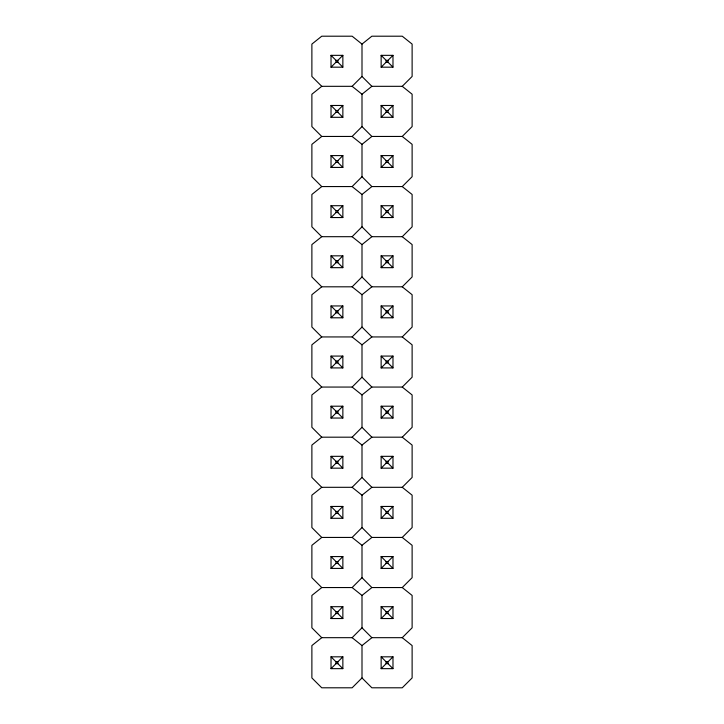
<?xml version="1.0" encoding="UTF-8"?>
<svg xmlns="http://www.w3.org/2000/svg" width="724" height="724" viewBox="0 0 724 724"><rect width="100%" height="100%" fill="white"/><g stroke="black" fill="none" stroke-linecap="round" stroke-linejoin="round"><path stroke-width="1.09" d="M331.022 67.178L336.026 62.174L337.846 62.174L342.859 67.178L331.022 67.178L331.022 55.341L342.859 55.341L342.859 67.178M331.022 55.341L336.026 60.354L337.846 60.354L342.859 55.341M321.746 136.447L311.881 126.582L311.881 94.22L321.746 86.319L352.136 86.319L362 76.454L362 44.092L371.864 36.2L402.254 36.2L412.119 44.092L412.119 76.454L402.254 86.319L371.864 86.319L362 94.22L362 126.582L352.136 136.447L321.746 136.447L311.881 144.338L311.881 176.701L321.746 186.566L352.136 186.566L362 194.466L362 226.829L352.136 236.694L321.746 236.694L311.881 244.585L311.881 276.948L321.746 286.813L352.136 286.813L362 294.713L362 327.076L352.136 336.941L321.746 336.941L311.881 344.832L311.881 377.195L321.746 387.059L352.136 387.059L362 394.951L362 427.314L352.136 437.187L321.746 437.187L311.881 445.079L311.881 477.442L321.746 487.306L352.136 487.306L362 495.198L362 527.561L352.136 537.434L321.746 537.434L311.881 545.326L311.881 577.689L321.746 587.553L352.136 587.553L362 595.445L362 627.808L352.136 637.681L321.746 637.681L311.881 645.573L311.881 677.936L321.746 687.8L352.136 687.8L362 677.936L362 645.573L371.864 637.681L402.254 637.681L412.119 645.573L412.119 677.936L402.254 687.8L371.864 687.8L362 677.936M331.022 117.306L336.026 112.292L337.846 112.292L342.859 117.306L342.859 105.469L331.022 105.469L331.022 117.306L342.859 117.306M331.022 105.469L336.026 110.473L337.846 110.473L342.859 105.469M381.141 67.178L386.154 62.174L387.974 62.174L392.978 67.178L381.141 67.178L381.141 55.341L392.978 55.341L392.978 67.178M381.141 55.341L386.154 60.354L387.974 60.354L392.978 55.341M331.022 167.425L336.026 162.411L337.846 162.411L342.859 167.425L331.022 167.425L331.022 155.588L342.859 155.588L342.859 167.425M331.022 155.588L336.026 160.601L337.846 160.601L342.859 155.588M381.141 117.306L386.154 112.292L387.974 112.292L392.978 117.306L392.978 105.469L381.141 105.469L381.141 117.306L392.978 117.306M381.141 105.469L386.154 110.473L387.974 110.473L392.978 105.469M352.136 186.566L362 176.701L362 144.338L371.864 136.447L402.254 136.447L412.119 144.338L412.119 176.701L402.254 186.566L371.864 186.566L362 194.466M402.254 136.447L412.119 126.582L412.119 94.22L402.254 86.319M331.022 217.553L336.026 212.539L337.846 212.539L342.859 217.553L342.859 205.707L331.022 205.707L331.022 217.553L342.859 217.553M331.022 205.707L336.026 210.72L337.846 210.72L342.859 205.707M381.141 167.425L386.154 162.411L387.974 162.411L392.978 167.425L392.978 155.588L381.141 155.588L381.141 167.425L392.978 167.425M381.141 155.588L386.154 160.601L387.974 160.601L392.978 155.588M331.022 267.672L336.026 262.658L337.846 262.658L342.859 267.672L331.022 267.672L331.022 255.834L342.859 255.834L342.859 267.672M331.022 255.834L336.026 260.848L337.846 260.848L342.859 255.834M381.141 217.553L386.154 212.539L387.974 212.539L392.978 217.553L381.141 217.553L381.141 205.707L392.978 205.707L392.978 217.553M381.141 205.707L386.154 210.72L387.974 210.72L392.978 205.707M352.136 286.813L362 276.948L362 244.585L371.864 236.694L402.254 236.694L412.119 244.585L412.119 276.948L402.254 286.813L371.864 286.813L362 294.713M402.254 236.694L412.119 226.829L412.119 194.466L402.254 186.566M331.022 317.8L336.026 312.786L336.026 310.967L331.022 305.953L342.859 305.953L342.859 317.8L331.022 317.8L331.022 305.953M336.026 310.967L337.846 310.967L342.859 305.953M381.141 267.672L386.154 262.658L387.974 262.658L392.978 267.672L392.978 255.834L381.141 255.834L381.141 267.672L392.978 267.672M381.141 255.834L386.154 260.848L387.974 260.848L392.978 255.834M331.022 367.919L336.026 362.905L336.026 361.095L331.022 356.081L342.859 356.081L342.859 367.919L331.022 367.919L331.022 356.081M336.026 361.095L337.846 361.095L342.859 356.081M381.141 317.8L386.154 312.786L386.154 310.967L381.141 305.953L392.978 305.953L392.978 317.8L381.141 317.8L381.141 305.953M386.154 310.967L387.974 310.967L392.978 305.953M352.136 387.059L362 377.195L362 344.832L371.864 336.941L402.254 336.941L412.119 344.832L412.119 377.195L402.254 387.059L371.864 387.059L362 394.951M402.254 336.941L412.119 327.076L412.119 294.713L402.254 286.813M331.022 418.047L336.026 413.033L337.846 413.033L342.859 418.047L331.022 418.047L331.022 406.2L342.859 406.2L342.859 418.047M331.022 406.2L336.026 411.214L337.846 411.214L342.859 406.2M381.141 367.919L386.154 362.905L386.154 361.095L381.141 356.081L392.978 356.081L392.978 367.919L381.141 367.919L381.141 356.081M386.154 361.095L387.974 361.095L392.978 356.081M331.022 468.166L336.026 463.152L336.026 461.342L331.022 456.328L331.022 468.166L342.859 468.166L342.859 456.328L331.022 456.328M342.859 468.166L337.846 463.152L337.846 461.342L342.859 456.328M381.141 418.047L386.154 413.033L386.154 411.214L381.141 406.2L381.141 418.047L392.978 418.047L392.978 406.2L381.141 406.2M386.154 411.214L387.974 411.214L392.978 406.2M352.136 487.306L362 477.442L362 445.079L371.864 437.187L402.254 437.187L412.119 445.079L412.119 477.442L402.254 487.306L371.864 487.306L362 495.198M402.254 437.187L412.119 427.314L412.119 394.951L402.254 387.059M331.022 518.294L336.026 513.28L337.846 513.28L342.859 518.294L331.022 518.294L331.022 506.447L342.859 506.447L342.859 518.294M337.846 513.28L337.846 511.461L342.859 506.447M381.141 468.166L386.154 463.152L386.154 461.342L381.141 456.328L381.141 468.166L392.978 468.166L392.978 456.328L381.141 456.328M392.978 468.166L387.974 463.152L387.974 461.342L392.978 456.328M331.022 568.412L336.026 563.399L337.846 563.399L342.859 568.412L331.022 568.412L331.022 556.575L342.859 556.575L342.859 568.412M337.846 563.399L337.846 561.589L342.859 556.575M381.141 518.294L386.154 513.28L387.974 513.28L392.978 518.294L381.141 518.294L381.141 506.447L392.978 506.447L392.978 518.294M387.974 513.28L387.974 511.461L392.978 506.447M352.136 587.553L362 577.689L362 545.326L371.864 537.434L402.254 537.434L412.119 545.326L412.119 577.689L402.254 587.553L371.864 587.553L362 595.445M402.254 537.434L412.119 527.561L412.119 495.198L402.254 487.306M331.022 618.531L336.026 613.527L337.846 613.527L342.859 618.531L342.859 606.694L331.022 606.694L331.022 618.531L342.859 618.531M331.022 606.694L336.026 611.708L337.846 611.708L342.859 606.694M381.141 568.412L386.154 563.399L387.974 563.399L392.978 568.412L381.141 568.412L381.141 556.575L392.978 556.575L392.978 568.412M387.974 563.399L387.974 561.589L392.978 556.575M331.022 668.659L336.026 663.646L337.846 663.646L342.859 668.659L342.859 656.822L331.022 656.822L331.022 668.659L342.859 668.659M337.846 663.646L337.846 661.827L342.859 656.822M381.141 618.531L386.154 613.527L387.974 613.527L392.978 618.531L392.978 606.694L381.141 606.694L381.141 618.531L392.978 618.531M381.141 606.694L386.154 611.708L387.974 611.708L392.978 606.694M402.254 637.681L412.119 627.808L412.119 595.445L402.254 587.553M381.141 668.659L386.154 663.646L387.974 663.646L392.978 668.659L392.978 656.822L381.141 656.822L381.141 668.659L392.978 668.659M387.974 663.646L387.974 661.827L392.978 656.822M321.746 186.566L311.881 194.466L311.881 226.829L321.746 236.694M321.746 286.813L311.881 294.713L311.881 327.076L321.746 336.941M321.746 387.059L311.881 394.951L311.881 427.314L321.746 437.187M321.746 487.306L311.881 495.198L311.881 527.561L321.746 537.434M321.746 587.553L311.881 595.445L311.881 627.808L321.746 637.681M336.026 312.786L337.846 312.786L342.859 317.8M386.154 312.786L387.974 312.786L392.978 317.8M336.026 362.905L337.846 362.905L342.859 367.919M386.154 362.905L387.974 362.905L392.978 367.919M386.154 413.033L387.974 413.033L392.978 418.047M336.026 461.342L337.846 461.342M386.154 461.342L387.974 461.342M336.026 463.152L337.846 463.152M386.154 463.152L387.974 463.152M331.022 506.447L336.026 511.461L337.846 511.461M381.141 506.447L386.154 511.461L387.974 511.461M331.022 556.575L336.026 561.589L337.846 561.589M381.141 556.575L386.154 561.589L387.974 561.589M331.022 656.822L336.026 661.827L337.846 661.827M381.141 656.822L386.154 661.827L387.974 661.827M362 44.092L352.136 36.2L321.746 36.2L311.881 44.092L311.881 76.454L321.746 86.319M352.136 86.319L362 94.22M352.136 136.447L362 144.338M352.136 236.694L362 244.585M352.136 336.941L362 344.832M352.136 437.187L362 445.079M352.136 537.434L362 545.326M352.136 637.681L362 645.573M362 76.454L371.864 86.319M362 126.582L371.864 136.447M362 176.701L371.864 186.566M362 226.829L371.864 236.694M362 276.948L371.864 286.813M362 327.076L371.864 336.941M362 377.195L371.864 387.059M362 427.314L371.864 437.187M362 477.442L371.864 487.306M362 527.561L371.864 537.434M362 577.689L371.864 587.553M362 627.808L371.864 637.681M387.974 60.354L387.974 62.174M387.974 110.473L387.974 112.292M387.974 160.601L387.974 162.411M387.974 210.72L387.974 212.539M387.974 260.848L387.974 262.658M387.974 310.967L387.974 312.786M387.974 361.095L387.974 362.905M387.974 411.214L387.974 413.033M387.974 611.708L387.974 613.527M386.154 60.354L386.154 62.174M386.154 110.473L386.154 112.292M386.154 160.601L386.154 162.411M386.154 210.72L386.154 212.539M386.154 260.848L386.154 262.658M386.154 511.461L386.154 513.28M386.154 561.589L386.154 563.399M386.154 611.708L386.154 613.527M386.154 661.827L386.154 663.646M337.846 60.354L337.846 62.174M337.846 110.473L337.846 112.292M337.846 160.601L337.846 162.411M337.846 210.72L337.846 212.539M337.846 260.848L337.846 262.658M337.846 310.967L337.846 312.786M337.846 361.095L337.846 362.905M337.846 411.214L337.846 413.033M337.846 611.708L337.846 613.527M336.026 60.354L336.026 62.174M336.026 110.473L336.026 112.292M336.026 160.601L336.026 162.411M336.026 210.72L336.026 212.539M336.026 260.848L336.026 262.658M336.026 411.214L336.026 413.033M336.026 511.461L336.026 513.28M336.026 561.589L336.026 563.399M336.026 611.708L336.026 613.527M336.026 661.827L336.026 663.646"/></g></svg>
